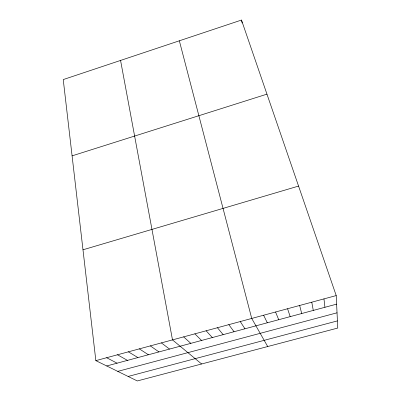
<?xml version="1.0" encoding="UTF-8"?>
<svg xmlns="http://www.w3.org/2000/svg" width="401" height="401" viewBox="0 0 401 401"><rect width="100%" height="100%" fill="white"/><g stroke="black" fill="none" stroke-linecap="round" stroke-linejoin="round"><path stroke-width="0.6" d="M241.487 20.05L63.238 79.578L95.849 360.639L137.317 380.95L337.762 328.048L336.213 295.577L241.487 20.05L242.149 23.012M72.09 155.864L266.961 94.145M82.987 249.793L298.57 186.079M95.849 360.639L336.213 295.577M106.721 365.963L336.619 304.143M117.769 371.376L337.035 312.81M128.13 376.449L337.421 320.9M106.646 357.717L117.067 363.181M117.493 354.78L127.463 360.384M128.39 351.832L137.904 357.577M139.337 348.865L148.39 354.755M150.34 345.888L158.926 351.923M161.392 342.895L169.513 349.076M201.613 363.983L172.495 339.893L120.566 60.431M183.653 336.87L190.821 343.346M194.866 333.838L201.553 340.464M206.129 330.785L212.329 337.562M217.447 327.722L223.156 334.655M228.821 324.645L234.029 331.727M240.249 321.552L244.956 328.79M267.703 346.539L251.728 318.444L179.347 40.802M263.617 315.226L267.297 322.785M275.567 311.993L278.715 319.712M287.572 308.74L290.184 316.63M299.642 305.472L301.707 313.527M311.772 302.189L313.291 310.414M323.963 298.89L324.93 307.286"/></g></svg>
